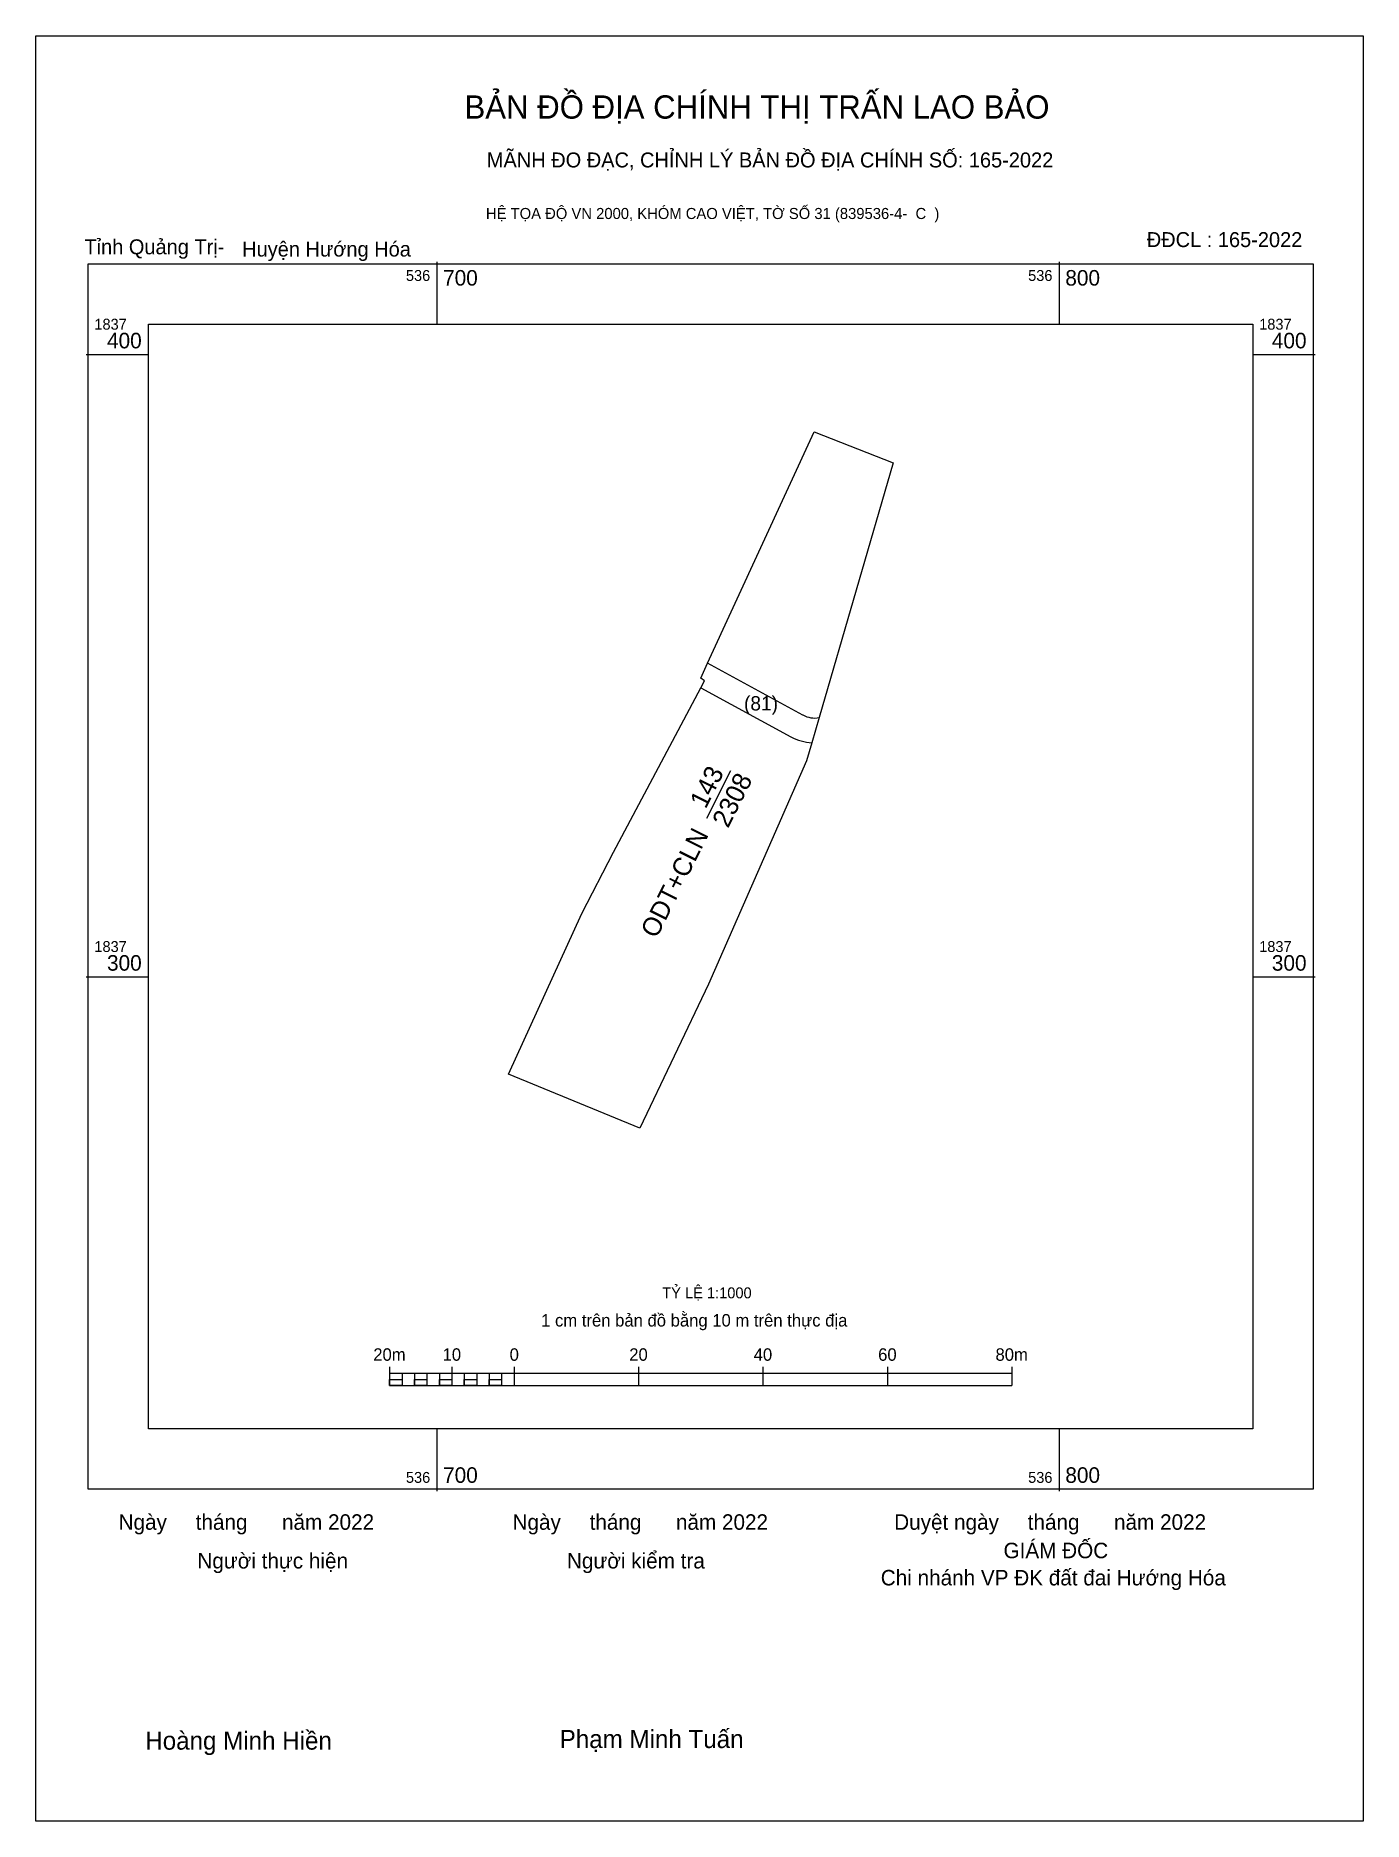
# Model space of a CAD drawing. Extents: x 535813 to 536849, y 1836217 to 1837451.
# Drawn here: x 536635.5 to 536848.9, y 1837164.3 to 1837451.2 of the extents above.
import ezdxf

# ---------------------------------------------------------------- set-up
doc = ezdxf.new("R2010")
doc.units = 0
for name, color, linetype in [('Level 1', 7, 'Continuous'), ('Level 10', 7, 'Continuous'), ('Level 13', 7, 'Continuous'), ('Level 15', 7, 'Continuous'), ('Level 27', 7, 'Continuous'), ('Level 30', 7, 'Continuous'), ('Level 6', 7, 'Continuous'), ('Level 62', 7, 'Continuous'), ('Level 63', 7, 'Continuous'), ('Level 9', 7, 'Continuous')]:
    doc.layers.add(name, color=color, linetype=linetype)

msp = doc.modelspace()

# ---------------------------------------------------------------- linework, layer by layer
at = {"layer": 'Level 1'}
msp.add_line((536758.83, 1837342.08), (536743.52, 1837350.43), dxfattribs=at)
msp.add_lwpolyline([(536742.44, 1837346.46), (536756.91, 1837338.57)], dxfattribs=at)
for radius, end in [(4, 280.1873), (8, 266.6156)]:
    msp.add_arc((536760.74, 1837345.6), radius, 241.3885, end, dxfattribs=at)
at = {"layer": 'Level 10'}
msp.add_line((536743.39, 1837325.49), (536747.27, 1837333.19), dxfattribs=at)
msp.add_lwpolyline([(536760.65, 1837387.58), (536773.32, 1837382.59), (536761.45, 1837341.66), (536760.27, 1837337.61), (536759.43, 1837334.7), (536743.65, 1837298.81), (536732.62, 1837275.69), (536711.49, 1837284.37), (536723.31, 1837310.21), (536728.4, 1837320.02), (536742.44, 1837346.46), (536743.03, 1837347.57), (536742.4, 1837347.99), (536743.52, 1837350.43)], close=True, dxfattribs=at)
at = {"layer": 'Level 15'}
msp.add_lwpolyline([(536635.53, 1837451.24), (536848.89, 1837451.24), (536848.89, 1837164.32), (536635.53, 1837164.32)], close=True, dxfattribs=at)
at = {"layer": 'Level 27'}
for p, q in [((536760.65, 1837387.58), (536760.65, 1837387.59)), ((536773.32, 1837382.59), (536773.32, 1837382.6)), ((536742.4, 1837347.99), (536742.39, 1837348)), ((536723.31, 1837310.21), (536723.3, 1837310.21)), ((536711.49, 1837284.37), (536711.48, 1837284.37))]:
    msp.add_line(p, q, dxfattribs=at)
at = {"layer": 'Level 62'}
msp.add_lwpolyline([(536653.65, 1837404.89), (536831.16, 1837404.89), (536831.16, 1837227.38), (536653.65, 1837227.38)], close=True, dxfattribs=at)
at = {"layer": 'Level 63'}
for p, q in [((536700, 1837414.89), (536700, 1837404.89)), ((536800, 1837414.89), (536800, 1837404.89)), ((536643.65, 1837400), (536653.65, 1837400)), ((536831.16, 1837400), (536841.16, 1837400)), ((536643.65, 1837300), (536653.65, 1837300)), ((536831.16, 1837300), (536841.16, 1837300)), ((536692.41, 1837237.32), (536692.41, 1837234.32)), ((536702.41, 1837237.32), (536702.41, 1837234.32)), ((536712.41, 1837237.32), (536712.41, 1837234.32)), ((536732.41, 1837237.32), (536732.41, 1837234.32)), ((536752.41, 1837237.32), (536752.41, 1837234.32)), ((536772.41, 1837237.32), (536772.41, 1837234.32)), ((536792.41, 1837237.32), (536792.41, 1837234.32)), ((536692.41, 1837236.32), (536792.41, 1837236.32)), ((536692.41, 1837234.32), (536792.41, 1837234.32)), ((536694.41, 1837236.32), (536694.41, 1837234.32)), ((536696.41, 1837236.32), (536696.41, 1837234.32)), ((536698.41, 1837236.32), (536698.41, 1837234.32)), ((536700.41, 1837236.32), (536700.41, 1837234.32)), ((536702.41, 1837236.32), (536702.41, 1837234.32)), ((536704.41, 1837236.32), (536704.41, 1837234.32)), ((536706.41, 1837236.32), (536706.41, 1837234.32)), ((536708.41, 1837236.32), (536708.41, 1837234.32)), ((536710.41, 1837236.32), (536710.41, 1837234.32)), ((536712.41, 1837236.32), (536712.41, 1837234.32)), ((536700, 1837227.38), (536700, 1837217.38)), ((536800, 1837227.38), (536800, 1837217.38))]:
    msp.add_line(p, q, dxfattribs=at)
for points in [[(536643.96, 1837414.58), (536840.85, 1837414.58), (536840.85, 1837217.7), (536643.96, 1837217.7)], [(536692.41, 1837235.32), (536694.41, 1837235.32), (536694.41, 1837234.32), (536692.41, 1837234.32)], [(536692.41, 1837235.32), (536694.41, 1837235.32), (536694.41, 1837234.32), (536692.41, 1837234.32)], [(536696.41, 1837235.32), (536698.41, 1837235.32), (536698.41, 1837234.32), (536696.41, 1837234.32)], [(536700.41, 1837235.32), (536702.41, 1837235.32), (536702.41, 1837234.32), (536700.41, 1837234.32)], [(536704.41, 1837235.32), (536706.41, 1837235.32), (536706.41, 1837234.32), (536704.41, 1837234.32)], [(536708.41, 1837235.32), (536710.41, 1837235.32), (536710.41, 1837234.32), (536708.41, 1837234.32)]]:
    msp.add_lwpolyline(points, close=True, dxfattribs=at)

# ---------------------------------------------------------------- texts
at = {"layer": 'Level 13'}
for s, p in [('143', (536743.2, 1837326.89)), ('2308', (536746.79, 1837323.78)), ('ODT+CLN', (536735.3, 1837306.05))]:
    msp.add_text(s, height=3, rotation=63.303, dxfattribs=at).set_placement(p)
at = {"layer": 'Level 30'}
msp.add_text('(81)', height=2.3, dxfattribs=at).set_placement((536749.36, 1837342.81))
at = {"layer": 'Level 6'}
msp.add_text('TỶ LỆ 1:1000', height=1.7579, dxfattribs=at).set_placement((536736.22, 1837248.35))
at = {"layer": 'Level 63'}
for s, height, p in [('BẢN ĐỒ ĐỊA CHÍNH THỊ TRẤN LAO BẢO', 3.7437, (536704.44, 1837437.91)), ('MÃNH ĐO ĐẠC, CHỈNH LÝ BẢN ĐỒ ĐỊA CHÍNH SỐ: 165-2022', 2.4022, (536708.03, 1837430.07)), ('HỆ TỌA ĐỘ VN 2000, KHÓM CAO VIỆT, TỜ SỐ 31 (839536-4-  C  )', 1.7782, (536707.89, 1837421.78)), ('536', 1.75, (536695.03, 1837411.83)), ('700', 2.5, (536701, 1837411.08)), ('536', 1.75, (536795.03, 1837411.83)), ('800', 2.5, (536801, 1837411.08)), ('1837', 1.75, (536644.96, 1837404)), ('400', 2.5, (536646.99, 1837401)), ('1837', 1.75, (536832.16, 1837404)), ('400', 2.5, (536834.19, 1837401)), ('1837', 1.75, (536644.96, 1837304)), ('1837', 1.75, (536832.16, 1837304)), ('300', 2.5, (536646.99, 1837301)), ('300', 2.5, (536834.19, 1837301)), ('D', 0.01, (536711.49, 1837284.37)), ('D', 0.01, (536711.49, 1837284.37)), ('D', 0.01, (536711.49, 1837284.37)), ('D', 0.01, (536711.49, 1837284.37)), ('D', 0.01, (536711.49, 1837284.37)), ('D', 0.01, (536711.49, 1837284.37)), ('D', 0.01, (536711.49, 1837284.37)), ('D', 0.01, (536711.49, 1837284.37)), ('D', 0.01, (536711.49, 1837284.37)), ('D', 0.01, (536711.49, 1837284.37)), ('D', 0.01, (536711.49, 1837284.36)), ('D', 0.01, (536711.49, 1837284.36)), ('D', 0.01, (536711.49, 1837284.36)), ('D', 0.01, (536711.49, 1837284.36)), ('D', 0.01, (536711.49, 1837284.36)), ('D', 0.01, (536711.49, 1837284.36)), ('D', 0.01, (536711.49, 1837284.36)), ('D', 0.01, (536711.49, 1837284.36)), ('D', 0.01, (536711.49, 1837284.36)), ('D', 0.01, (536711.49, 1837284.36)), ('D', 0.01, (536711.49, 1837284.36)), ('D', 0.01, (536711.49, 1837284.36)), ('D', 0.01, (536711.49, 1837284.36)), ('D', 0.01, (536711.49, 1837284.36)), ('D', 0.01, (536711.49, 1837284.36)), ('D', 0.01, (536711.49, 1837284.36)), ('D', 0.01, (536711.49, 1837284.36)), ('D', 0.01, (536711.49, 1837284.36)), ('D', 0.01, (536711.49, 1837284.36)), ('D', 0.01, (536711.49, 1837284.36)), ('D', 0.01, (536711.49, 1837284.36)), ('D', 0.01, (536711.49, 1837284.36)), ('D', 0.01, (536711.49, 1837284.36)), ('1 cm trên bản đồ bằng 10 m trên thực địa', 2, (536716.76, 1837243.82)), ('20m', 2, (536689.78, 1837238.32)), ('10', 2, (536700.92, 1837238.32)), ('0', 2, (536711.7, 1837238.32)), ('20', 2, (536730.92, 1837238.32)), ('40', 2, (536750.92, 1837238.32)), ('60', 2, (536770.92, 1837238.32)), ('80m', 2, (536789.78, 1837238.32)), ('536', 1.75, (536695.03, 1837218.7)), ('700', 2.5, (536701, 1837218.7)), ('536', 1.75, (536795.03, 1837218.7)), ('800', 2.5, (536801, 1837218.7)), ('Ngày     tháng      năm 2022', 2.4883, (536648.85, 1837211.16)), ('Ngày     tháng      năm 2022', 2.4883, (536712.16, 1837211.16)), ('Duyệt ngày     tháng      năm 2022', 2.4883, (536773.5, 1837211.16)), ('GIÁM ĐỐC', 2.488, (536791.07, 1837206.59)), ('Người thực hiện', 2.4883, (536661.52, 1837204.94)), ('Người kiểm tra', 2.4883, (536720.91, 1837204.94)), ('Chi nhánh VP ĐK đất đai Hướng Hóa', 2.4883, (536771.34, 1837202.22)), ('Hoàng Minh Hiền', 2.9024, (536653.14, 1837175.83)), ('Phạm Minh Tuấn', 2.9024, (536719.74, 1837176.09))]:
    msp.add_text(s, height=height, dxfattribs=at).set_placement(p)
at = {"layer": 'Level 9'}
for s, p in [('Tỉnh Quảng Trị-', (536643.36, 1837416.11)), ('Huyện Hướng Hóa', (536668.71, 1837415.75)), ('ĐĐCL : 165-2022', (536814.09, 1837417.27))]:
    msp.add_text(s, height=2.4022, dxfattribs=at).set_placement(p)

doc.saveas('drawing.dxf')
